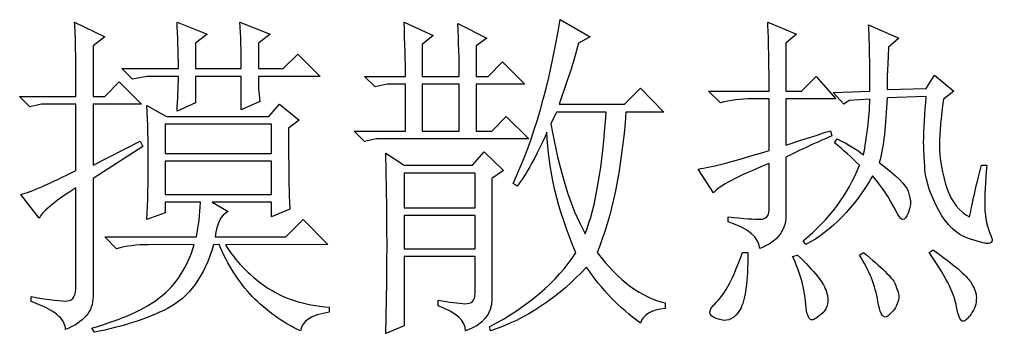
# Model space of a CAD drawing. Extents: x -45 to 645, y -160 to 467.
# Drawn here: x 371.5 to 376.56, y 114.78 to 116.41 of the extents above; entities that cross this region are included whole.
import ezdxf

# ---------------------------------------------------------------- set-up
doc = ezdxf.new("R2010")
doc.units = 0
doc.layers.add('layer 1', color=7, linetype='Continuous')

msp = doc.modelspace()

# ---------------------------------------------------------------- linework, layer by layer
at = {"layer": 'layer 1', "color": 7, "true_color": 0xffffff}
for points, knots in [([(371.8817, 115.9679), (371.8817, 115.9679), (372.1331, 115.9679), (372.1331, 115.9679), (372.1331, 115.9679), (372.0179, 116.0843), (372.0179, 116.0843), (372.0179, 116.0843), (371.9428, 116.0085), (371.9428, 116.0085), (371.9428, 116.0085), (371.8817, 116.0085), (371.8817, 116.0085), (371.8817, 116.0085), (371.8817, 116.2714), (371.8817, 116.2714), (371.8817, 116.2714), (371.9428, 116.319), (371.9428, 116.319), (371.9428, 116.319), (371.7857, 116.3948), (371.7857, 116.3948), (371.7909, 116.3313), (371.7926, 116.2025), (371.7926, 116.0085), (371.7926, 116.0085), (371.4993, 116.0085), (371.4993, 116.0085), (371.4993, 116.0085), (371.5534, 115.9539), (371.5534, 115.9539), (371.5534, 115.9539), (371.6145, 115.9679), (371.6145, 115.9679), (371.6145, 115.9679), (371.7926, 115.9679), (371.7926, 115.9679), (371.7926, 115.9679), (371.7926, 115.624), (371.7926, 115.624), (371.6564, 115.5552), (371.5604, 115.5128), (371.5062, 115.4987), (371.5062, 115.4987), (371.6023, 115.3753), (371.6023, 115.3753), (371.611, 115.4035), (371.6739, 115.4564), (371.7926, 115.534), (371.7926, 115.534), (371.7926, 115.0243), (371.7926, 115.0243), (371.7926, 114.9731), (371.7786, 114.9466), (371.7489, 114.9448), (371.7193, 114.9431), (371.6564, 114.9501), (371.5604, 114.9678), (371.5604, 114.9678), (371.5604, 114.9413), (371.5604, 114.9413), (371.6791, 114.8991), (371.7385, 114.8514), (371.7385, 114.7967), (371.8328, 114.8338), (371.8817, 114.8902), (371.8817, 114.9678), (371.8817, 114.9678), (371.8817, 115.5817), (371.8817, 115.5817), (371.8817, 115.5817), (372.1401, 115.7475), (372.1401, 115.7475), (372.1401, 115.7475), (372.1261, 115.7757), (372.1261, 115.7757), (372.1261, 115.7757), (371.8817, 115.6504), (371.8817, 115.6504), (371.8817, 115.6504), (371.8817, 115.9679), (371.8817, 115.9679)], [0, 0, 0, 0, 0.037037, 0.037037, 0.037037, 0.074074, 0.074074, 0.074074, 0.111111, 0.111111, 0.111111, 0.148148, 0.148148, 0.148148, 0.185185, 0.185185, 0.185185, 0.222222, 0.222222, 0.222222, 0.259259, 0.259259, 0.259259, 0.296296, 0.296296, 0.296296, 0.333333, 0.333333, 0.333333, 0.37037, 0.37037, 0.37037, 0.407407, 0.407407, 0.407407, 0.444444, 0.444444, 0.444444, 0.481481, 0.481481, 0.481481, 0.518519, 0.518519, 0.518519, 0.555556, 0.555556, 0.555556, 0.592593, 0.592593, 0.592593, 0.62963, 0.62963, 0.62963, 0.666667, 0.666667, 0.666667, 0.703704, 0.703704, 0.703704, 0.740741, 0.740741, 0.740741, 0.777778, 0.777778, 0.777778, 0.814815, 0.814815, 0.814815, 0.851852, 0.851852, 0.851852, 0.888889, 0.888889, 0.888889, 0.925926, 0.925926, 0.925926, 0.962963, 0.962963, 0.962963, 1, 1, 1, 1]), ([(372.0319, 116.1532), (372.0319, 116.1532), (372.086, 116.0984), (372.086, 116.0984), (372.086, 116.0984), (372.161, 116.1126), (372.161, 116.1126), (372.161, 116.1126), (372.3251, 116.1126), (372.3251, 116.1126), (372.3251, 116.0526), (372.3216, 115.9926), (372.3181, 115.9326), (372.3181, 115.9326), (372.4142, 115.975), (372.4142, 115.975), (372.4142, 115.975), (372.4142, 116.1126), (372.4142, 116.1126), (372.4142, 116.1126), (372.6516, 116.1126), (372.6516, 116.1126), (372.6516, 116.1126), (372.6516, 115.9397), (372.6516, 115.9397), (372.6516, 115.9397), (372.7477, 115.982), (372.7477, 115.982), (372.7425, 116.0279), (372.7407, 116.072), (372.7407, 116.1125), (372.7407, 116.1125), (373.062, 116.1126), (373.062, 116.1126), (373.062, 116.1126), (372.945, 116.229), (372.945, 116.229), (372.945, 116.229), (372.8699, 116.1532), (372.8699, 116.1532), (372.8699, 116.1532), (372.7407, 116.1532), (372.7407, 116.1532), (372.7407, 116.1532), (372.7407, 116.2854), (372.7407, 116.2854), (372.7407, 116.2854), (372.8018, 116.3331), (372.8018, 116.3331), (372.8018, 116.3331), (372.6446, 116.3948), (372.6446, 116.3948), (372.6499, 116.326), (372.6516, 116.2448), (372.6516, 116.1531), (372.6516, 116.1531), (372.4142, 116.1532), (372.4142, 116.1532), (372.4142, 116.1532), (372.4142, 116.2854), (372.4142, 116.2854), (372.4142, 116.2854), (372.4753, 116.3331), (372.4753, 116.3331), (372.4753, 116.3331), (372.3181, 116.3948), (372.3181, 116.3948), (372.3216, 116.326), (372.3251, 116.2448), (372.3251, 116.1531), (372.3251, 116.1531), (372.0319, 116.1532), (372.0319, 116.1532)], [0, 0, 0, 0, 0.041667, 0.041667, 0.041667, 0.083333, 0.083333, 0.083333, 0.125, 0.125, 0.125, 0.166667, 0.166667, 0.166667, 0.208333, 0.208333, 0.208333, 0.25, 0.25, 0.25, 0.291667, 0.291667, 0.291667, 0.333333, 0.333333, 0.333333, 0.375, 0.375, 0.375, 0.416667, 0.416667, 0.416667, 0.458333, 0.458333, 0.458333, 0.5, 0.5, 0.5, 0.541667, 0.541667, 0.541667, 0.583333, 0.583333, 0.583333, 0.625, 0.625, 0.625, 0.666667, 0.666667, 0.666667, 0.708333, 0.708333, 0.708333, 0.75, 0.75, 0.75, 0.791667, 0.791667, 0.791667, 0.833333, 0.833333, 0.833333, 0.875, 0.875, 0.875, 0.916667, 0.916667, 0.916667, 0.958333, 0.958333, 0.958333, 1, 1, 1, 1]), ([(373.4984, 116.3948), (373.5018, 116.2854), (373.5053, 116.1919), (373.5053, 116.1125), (373.5053, 116.1125), (373.2923, 116.1126), (373.2923, 116.1126), (373.2923, 116.1126), (373.3482, 116.0579), (373.3482, 116.0579), (373.3482, 116.0579), (373.4093, 116.072), (373.4093, 116.072), (373.4093, 116.072), (373.5054, 116.072), (373.5054, 116.072), (373.5054, 116.072), (373.5054, 115.8285), (373.5054, 115.8285), (373.5054, 115.8285), (373.2382, 115.8285), (373.2382, 115.8285), (373.2382, 115.8285), (373.2923, 115.7739), (373.2923, 115.7739), (373.2923, 115.7739), (373.3552, 115.7881), (373.3552, 115.7881), (373.3552, 115.7881), (374.1462, 115.7881), (374.1462, 115.7881), (374.1462, 115.7881), (374.0292, 115.9044), (374.0292, 115.9044), (374.0292, 115.9044), (373.9541, 115.8285), (373.9541, 115.8285), (373.9541, 115.8285), (373.872, 115.8285), (373.872, 115.8285), (373.872, 115.8285), (373.872, 116.072), (373.872, 116.072), (373.872, 116.072), (374.1252, 116.072), (374.1252, 116.072), (374.1252, 116.072), (374.01, 116.1884), (374.01, 116.1884), (374.01, 116.1884), (373.9349, 116.1126), (373.9349, 116.1126), (373.9349, 116.1126), (373.872, 116.1126), (373.872, 116.1126), (373.872, 116.1126), (373.872, 116.2714), (373.872, 116.2714), (373.872, 116.2714), (373.9279, 116.3119), (373.9279, 116.3119), (373.9279, 116.3119), (373.7778, 116.3877), (373.7778, 116.3877), (373.7812, 116.2925), (373.7847, 116.2007), (373.7847, 116.1125), (373.7847, 116.1125), (373.5927, 116.1126), (373.5927, 116.1126), (373.5927, 116.1126), (373.5927, 116.2784), (373.5927, 116.2784), (373.5927, 116.2784), (373.6485, 116.326), (373.6485, 116.326), (373.6485, 116.326), (373.4984, 116.3948), (373.4984, 116.3948)], [0, 0, 0, 0, 0.038462, 0.038462, 0.038462, 0.076923, 0.076923, 0.076923, 0.115385, 0.115385, 0.115385, 0.153846, 0.153846, 0.153846, 0.192308, 0.192308, 0.192308, 0.230769, 0.230769, 0.230769, 0.269231, 0.269231, 0.269231, 0.307692, 0.307692, 0.307692, 0.346154, 0.346154, 0.346154, 0.384615, 0.384615, 0.384615, 0.423077, 0.423077, 0.423077, 0.461538, 0.461538, 0.461538, 0.5, 0.5, 0.5, 0.538462, 0.538462, 0.538462, 0.576923, 0.576923, 0.576923, 0.615385, 0.615385, 0.615385, 0.653846, 0.653846, 0.653846, 0.692308, 0.692308, 0.692308, 0.730769, 0.730769, 0.730769, 0.769231, 0.769231, 0.769231, 0.807692, 0.807692, 0.807692, 0.846154, 0.846154, 0.846154, 0.884615, 0.884615, 0.884615, 0.923077, 0.923077, 0.923077, 0.961538, 0.961538, 0.961538, 1, 1, 1, 1]), ([(374.0641, 115.5552), (374.0641, 115.5552), (374.0851, 115.5411), (374.0851, 115.5411), (374.134, 115.6046), (374.1863, 115.6998), (374.2405, 115.8233), (374.2457, 115.6293), (374.2963, 115.4211), (374.3906, 115.1953), (374.2911, 115.0436), (374.1409, 114.9149), (373.9419, 114.8108), (373.9419, 114.8108), (373.9471, 114.7896), (373.9471, 114.7896), (374.1305, 114.8497), (374.2963, 114.9589), (374.4465, 115.1212), (374.5234, 115.0048), (374.6159, 114.9096), (374.7259, 114.8302), (374.7399, 114.8726), (374.7818, 114.8972), (374.8551, 114.906), (374.8551, 114.906), (374.8551, 114.9343), (374.8551, 114.9343), (374.7329, 114.9626), (374.6141, 115.0489), (374.5006, 115.1971), (374.5775, 115.3806), (374.6281, 115.6239), (374.6508, 115.9273), (374.6508, 115.9273), (374.8481, 115.9274), (374.8481, 115.9274), (374.8481, 115.9274), (374.7259, 116.0508), (374.7259, 116.0508), (374.7259, 116.0508), (374.6438, 115.9679), (374.6438, 115.9679), (374.6438, 115.9679), (374.3034, 115.9679), (374.3034, 115.9679), (374.3435, 116.0791), (374.3784, 116.1849), (374.4046, 116.2854), (374.4046, 116.2854), (374.4657, 116.319), (374.4657, 116.319), (374.4657, 116.319), (374.3086, 116.4089), (374.3086, 116.4089), (374.2545, 116.0685), (374.1724, 115.7844), (374.0641, 115.5552)], [0, 0, 0, 0, 0.052632, 0.052632, 0.052632, 0.105263, 0.105263, 0.105263, 0.157895, 0.157895, 0.157895, 0.210526, 0.210526, 0.210526, 0.263158, 0.263158, 0.263158, 0.315789, 0.315789, 0.315789, 0.368421, 0.368421, 0.368421, 0.421053, 0.421053, 0.421053, 0.473684, 0.473684, 0.473684, 0.526316, 0.526316, 0.526316, 0.578947, 0.578947, 0.578947, 0.631579, 0.631579, 0.631579, 0.684211, 0.684211, 0.684211, 0.736842, 0.736842, 0.736842, 0.789474, 0.789474, 0.789474, 0.842105, 0.842105, 0.842105, 0.894737, 0.894737, 0.894737, 0.947368, 0.947368, 0.947368, 1, 1, 1, 1]), ([(375.0806, 116.0367), (375.0806, 116.0367), (375.1417, 115.975), (375.1417, 115.975), (375.1923, 115.9891), (375.2464, 115.9961), (375.3058, 115.9961), (375.3058, 115.9961), (375.3949, 115.9961), (375.3949, 115.9961), (375.3949, 115.9961), (375.3949, 115.728), (375.3949, 115.728), (375.2168, 115.6716), (375.0945, 115.6398), (375.0264, 115.631), (375.0264, 115.631), (375.1067, 115.5076), (375.1067, 115.5076), (375.1347, 115.5428), (375.2307, 115.5939), (375.3949, 115.6592), (375.3949, 115.6592), (375.3949, 115.4176), (375.3949, 115.4176), (375.3949, 115.3858), (375.3791, 115.3699), (375.3495, 115.3699), (375.3198, 115.37), (375.2639, 115.3735), (375.1818, 115.3823), (375.1818, 115.3823), (375.1819, 115.3559), (375.1819, 115.3559), (375.2866, 115.3223), (375.3425, 115.2764), (375.346, 115.2182), (375.442, 115.2536), (375.4874, 115.317), (375.4822, 115.4034), (375.4822, 115.4034), (375.4822, 115.6928), (375.4822, 115.6928), (375.5381, 115.721), (375.6166, 115.758), (375.7214, 115.8039), (375.7214, 115.8039), (375.7144, 115.8303), (375.7144, 115.8303), (375.6149, 115.7986), (375.538, 115.7739), (375.4822, 115.7545), (375.4822, 115.7545), (375.4822, 115.9961), (375.4822, 115.9961), (375.4822, 115.9961), (375.7424, 115.9961), (375.7424, 115.9961), (375.7424, 115.9961), (375.6394, 116.1126), (375.6394, 116.1126), (375.6394, 116.1126), (375.5642, 116.0367), (375.5642, 116.0367), (375.5642, 116.0367), (375.4822, 116.0367), (375.4822, 116.0367), (375.4822, 116.0367), (375.4822, 116.2854), (375.4822, 116.2854), (375.4822, 116.2854), (375.5381, 116.3331), (375.5381, 116.3331), (375.5381, 116.3331), (375.3879, 116.3948), (375.3879, 116.3948), (375.3914, 116.3349), (375.3949, 116.2166), (375.3949, 116.0367), (375.3949, 116.0367), (375.0806, 116.0367), (375.0806, 116.0367)], [0, 0, 0, 0, 0.037037, 0.037037, 0.037037, 0.074074, 0.074074, 0.074074, 0.111111, 0.111111, 0.111111, 0.148148, 0.148148, 0.148148, 0.185185, 0.185185, 0.185185, 0.222222, 0.222222, 0.222222, 0.259259, 0.259259, 0.259259, 0.296296, 0.296296, 0.296296, 0.333333, 0.333333, 0.333333, 0.37037, 0.37037, 0.37037, 0.407407, 0.407407, 0.407407, 0.444444, 0.444444, 0.444444, 0.481481, 0.481481, 0.481481, 0.518519, 0.518519, 0.518519, 0.555556, 0.555556, 0.555556, 0.592593, 0.592593, 0.592593, 0.62963, 0.62963, 0.62963, 0.666667, 0.666667, 0.666667, 0.703704, 0.703704, 0.703704, 0.740741, 0.740741, 0.740741, 0.777778, 0.777778, 0.777778, 0.814815, 0.814815, 0.814815, 0.851852, 0.851852, 0.851852, 0.888889, 0.888889, 0.888889, 0.925926, 0.925926, 0.925926, 0.962963, 0.962963, 0.962963, 1, 1, 1, 1]), ([(375.7825, 115.9679), (375.7825, 115.9679), (375.8105, 115.9873), (375.8105, 115.9873), (375.8105, 115.9873), (375.9188, 115.9944), (375.9188, 115.9944), (375.9152, 115.8938), (375.903, 115.7968), (375.8855, 115.7051), (375.8576, 115.728), (375.8122, 115.7562), (375.7493, 115.788), (375.7493, 115.788), (375.7354, 115.7668), (375.7354, 115.7668), (375.7808, 115.7298), (375.8244, 115.691), (375.8646, 115.6504), (375.8052, 115.4987), (375.7074, 115.3682), (375.5712, 115.257), (375.5712, 115.257), (375.5852, 115.2377), (375.5852, 115.2377), (375.7214, 115.31), (375.8366, 115.4299), (375.9327, 115.5957), (375.9833, 115.5358), (376.0217, 115.4775), (376.0497, 115.4229), (376.0672, 115.3858), (376.0811, 115.3682), (376.0898, 115.3682), (376.0986, 115.3682), (376.1073, 115.3788), (376.1178, 115.4017), (376.1265, 115.4246), (376.13, 115.444), (376.13, 115.4581), (376.13, 115.467), (376.1265, 115.4864), (376.1178, 115.5163), (376.1073, 115.5464), (376.0584, 115.5957), (375.9676, 115.6645), (375.9903, 115.7475), (376.0025, 115.8585), (376.0078, 116.0014), (376.0078, 116.0014), (376.2121, 116.0085), (376.2121, 116.0085), (376.2034, 115.9221), (376.1981, 115.8409), (376.1981, 115.7668), (376.1981, 115.7351), (376.2016, 115.6874), (376.2051, 115.6257), (376.2104, 115.564), (376.2348, 115.4934), (376.2767, 115.4158), (376.3203, 115.3382), (376.371, 115.2888), (376.4269, 115.2712), (376.4845, 115.2536), (376.5177, 115.2429), (376.5264, 115.2429), (376.5544, 115.243), (376.5613, 115.257), (376.5473, 115.2853), (376.5282, 115.3259), (376.5177, 115.3752), (376.5159, 115.4334), (376.5142, 115.4899), (376.5177, 115.5622), (376.5264, 115.6504), (376.5264, 115.6504), (376.4985, 115.6504), (376.4985, 115.6504), (376.481, 115.5852), (376.46, 115.4969), (376.4373, 115.3823), (376.3832, 115.4088), (376.343, 115.4599), (376.3186, 115.5322), (376.2941, 115.6063), (376.2802, 115.6821), (376.2802, 115.7598), (376.2802, 115.8198), (376.2872, 115.8991), (376.3011, 115.9944), (376.3011, 115.9944), (376.3553, 116.0367), (376.3553, 116.0367), (376.3553, 116.0367), (376.254, 116.1197), (376.254, 116.1197), (376.254, 116.1197), (376.2121, 116.0491), (376.2121, 116.0491), (376.2121, 116.0491), (376.0078, 116.0438), (376.0078, 116.0438), (376.0078, 116.0667), (376.0095, 116.139), (376.0148, 116.2642), (376.0148, 116.2642), (376.0689, 116.3119), (376.0689, 116.3119), (376.0689, 116.3119), (375.9118, 116.3807), (375.9118, 116.3807), (375.917, 116.3119), (375.9187, 116.1972), (375.9187, 116.0367), (375.9187, 116.0367), (375.7284, 116.0297), (375.7284, 116.0297), (375.7284, 116.0297), (375.7825, 115.9679), (375.7825, 115.9679)], [0, 0, 0, 0, 0.025, 0.025, 0.025, 0.05, 0.05, 0.05, 0.075, 0.075, 0.075, 0.1, 0.1, 0.1, 0.125, 0.125, 0.125, 0.15, 0.15, 0.15, 0.175, 0.175, 0.175, 0.2, 0.2, 0.2, 0.225, 0.225, 0.225, 0.25, 0.25, 0.25, 0.275, 0.275, 0.275, 0.3, 0.3, 0.3, 0.325, 0.325, 0.325, 0.35, 0.35, 0.35, 0.375, 0.375, 0.375, 0.4, 0.4, 0.4, 0.425, 0.425, 0.425, 0.45, 0.45, 0.45, 0.475, 0.475, 0.475, 0.5, 0.5, 0.5, 0.525, 0.525, 0.525, 0.55, 0.55, 0.55, 0.575, 0.575, 0.575, 0.6, 0.6, 0.6, 0.625, 0.625, 0.625, 0.65, 0.65, 0.65, 0.675, 0.675, 0.675, 0.7, 0.7, 0.7, 0.725, 0.725, 0.725, 0.75, 0.75, 0.75, 0.775, 0.775, 0.775, 0.8, 0.8, 0.8, 0.825, 0.825, 0.825, 0.85, 0.85, 0.85, 0.875, 0.875, 0.875, 0.9, 0.9, 0.9, 0.925, 0.925, 0.925, 0.95, 0.95, 0.95, 0.975, 0.975, 0.975, 1, 1, 1, 1]), ([(373.7848, 116.072), (373.7848, 116.072), (373.7848, 115.8285), (373.7848, 115.8285), (373.7848, 115.8285), (373.5927, 115.8285), (373.5927, 115.8285), (373.5927, 115.8285), (373.5927, 116.072), (373.5927, 116.072), (373.5927, 116.072), (373.7848, 116.072), (373.7848, 116.072)], [0, 0, 0, 0, 0.25, 0.25, 0.25, 0.5, 0.5, 0.5, 0.75, 0.75, 0.75, 1, 1, 1, 1]), ([(372.952, 115.885), (372.952, 115.885), (372.8507, 115.9679), (372.8507, 115.9679), (372.8507, 115.9679), (372.7949, 115.9044), (372.7949, 115.9044), (372.7949, 115.9044), (372.264, 115.9044), (372.264, 115.9044), (372.264, 115.9044), (372.161, 115.9609), (372.161, 115.9609), (372.1663, 115.8727), (372.168, 115.7756), (372.168, 115.668), (372.168, 115.5605), (372.1663, 115.4599), (372.161, 115.3682), (372.161, 115.3682), (372.257, 115.4035), (372.257, 115.4035), (372.257, 115.4035), (372.257, 115.4582), (372.257, 115.4582), (372.257, 115.4582), (372.4403, 115.4582), (372.4403, 115.4582), (372.4369, 115.3947), (372.4299, 115.3347), (372.4194, 115.2782), (372.4194, 115.2782), (371.9428, 115.2783), (371.9428, 115.2783), (371.9428, 115.2783), (372.0039, 115.2166), (372.0039, 115.2166), (372.0545, 115.2307), (372.1087, 115.2376), (372.168, 115.2376), (372.168, 115.2376), (372.4072, 115.2377), (372.4072, 115.2377), (372.3705, 115.1177), (372.3129, 115.0277), (372.2325, 114.966), (372.1523, 114.9025), (372.0336, 114.8496), (371.8747, 114.8037), (371.8747, 114.8037), (371.8886, 114.7826), (371.8886, 114.7826), (372.0336, 114.8109), (372.161, 114.8514), (372.2692, 114.906), (372.3792, 114.9626), (372.4595, 115.0718), (372.5084, 115.2376), (372.5084, 115.2376), (372.5364, 115.2377), (372.5364, 115.2377), (372.5818, 115.1318), (372.6394, 115.0419), (372.7092, 114.9678), (372.7809, 114.8955), (372.8629, 114.8355), (372.9589, 114.7896), (372.9677, 114.8408), (373.0183, 114.8725), (373.1091, 114.8866), (373.1091, 114.8866), (373.1091, 114.9132), (373.1091, 114.9132), (372.9764, 114.922), (372.8664, 114.9589), (372.7773, 115.0207), (372.6901, 115.0824), (372.6202, 115.1547), (372.5696, 115.2376), (372.5696, 115.2376), (373.1021, 115.2377), (373.1021, 115.2377), (373.1021, 115.2377), (372.973, 115.3682), (372.973, 115.3682), (372.973, 115.3682), (372.8839, 115.2783), (372.8839, 115.2783), (372.8839, 115.2783), (372.5155, 115.2783), (372.5155, 115.2783), (372.5242, 115.3488), (372.5469, 115.3911), (372.5835, 115.4105), (372.5835, 115.4105), (372.5015, 115.4582), (372.5015, 115.4582), (372.5015, 115.4582), (372.8088, 115.4582), (372.8088, 115.4582), (372.8088, 115.4582), (372.8088, 115.3824), (372.8088, 115.3824), (372.8088, 115.3824), (372.9048, 115.4229), (372.9048, 115.4229), (372.8996, 115.4829), (372.8978, 115.6239), (372.8978, 115.8427), (372.8978, 115.8427), (372.952, 115.885), (372.952, 115.885)], [0, 0, 0, 0, 0.027027, 0.027027, 0.027027, 0.054054, 0.054054, 0.054054, 0.081081, 0.081081, 0.081081, 0.108108, 0.108108, 0.108108, 0.135135, 0.135135, 0.135135, 0.162162, 0.162162, 0.162162, 0.189189, 0.189189, 0.189189, 0.216216, 0.216216, 0.216216, 0.243243, 0.243243, 0.243243, 0.27027, 0.27027, 0.27027, 0.297297, 0.297297, 0.297297, 0.324324, 0.324324, 0.324324, 0.351351, 0.351351, 0.351351, 0.378378, 0.378378, 0.378378, 0.405405, 0.405405, 0.405405, 0.432432, 0.432432, 0.432432, 0.459459, 0.459459, 0.459459, 0.486486, 0.486486, 0.486486, 0.513514, 0.513514, 0.513514, 0.540541, 0.540541, 0.540541, 0.567568, 0.567568, 0.567568, 0.594595, 0.594595, 0.594595, 0.621622, 0.621622, 0.621622, 0.648649, 0.648649, 0.648649, 0.675676, 0.675676, 0.675676, 0.702703, 0.702703, 0.702703, 0.72973, 0.72973, 0.72973, 0.756757, 0.756757, 0.756757, 0.783784, 0.783784, 0.783784, 0.810811, 0.810811, 0.810811, 0.837838, 0.837838, 0.837838, 0.864865, 0.864865, 0.864865, 0.891892, 0.891892, 0.891892, 0.918919, 0.918919, 0.918919, 0.945946, 0.945946, 0.945946, 0.972973, 0.972973, 0.972973, 1, 1, 1, 1]), ([(374.5478, 115.9274), (374.5303, 115.6469), (374.4937, 115.4352), (374.4395, 115.2941), (374.361, 115.4352), (374.3033, 115.6257), (374.2614, 115.8656), (374.2614, 115.8656), (374.2894, 115.9274), (374.2894, 115.9274), (374.2894, 115.9274), (374.5478, 115.9274), (374.5478, 115.9274)], [0, 0, 0, 0, 0.25, 0.25, 0.25, 0.5, 0.5, 0.5, 0.75, 0.75, 0.75, 1, 1, 1, 1]), ([(372.8088, 115.8639), (372.8088, 115.8639), (372.8088, 115.7122), (372.8088, 115.7122), (372.8088, 115.7122), (372.257, 115.7122), (372.257, 115.7122), (372.257, 115.7122), (372.257, 115.8639), (372.257, 115.8639), (372.257, 115.8639), (372.8088, 115.8639), (372.8088, 115.8639)], [0, 0, 0, 0, 0.25, 0.25, 0.25, 0.5, 0.5, 0.5, 0.75, 0.75, 0.75, 1, 1, 1, 1]), ([(373.4093, 115.2341), (373.4093, 115.0896), (373.4075, 114.936), (373.4023, 114.7755), (373.4023, 114.7755), (373.4984, 114.8161), (373.4984, 114.8161), (373.4984, 114.8161), (373.4984, 115.176), (373.4984, 115.176), (373.4984, 115.176), (373.8668, 115.176), (373.8668, 115.176), (373.8668, 115.176), (373.8668, 114.9819), (373.8668, 114.9819), (373.8668, 114.9467), (373.8493, 114.929), (373.8144, 114.9307), (373.7812, 114.9325), (373.7341, 114.9395), (373.6747, 114.9484), (373.6747, 114.9484), (373.6747, 114.9202), (373.6747, 114.9202), (373.7708, 114.8832), (373.8179, 114.8408), (373.8179, 114.7896), (373.9087, 114.8214), (373.9541, 114.876), (373.9541, 114.9554), (373.9541, 114.9554), (373.9541, 115.5817), (373.9541, 115.5817), (373.9541, 115.5817), (374.0152, 115.624), (374.0152, 115.624), (374.0152, 115.624), (373.9139, 115.721), (373.9139, 115.721), (373.9139, 115.721), (373.8528, 115.6504), (373.8528, 115.6504), (373.8528, 115.6504), (373.4984, 115.6504), (373.4984, 115.6504), (373.4984, 115.6504), (373.4023, 115.7139), (373.4023, 115.7139), (373.4076, 115.5393), (373.4093, 115.3788), (373.4093, 115.2341)], [0, 0, 0, 0, 0.058824, 0.058824, 0.058824, 0.117647, 0.117647, 0.117647, 0.176471, 0.176471, 0.176471, 0.235294, 0.235294, 0.235294, 0.294118, 0.294118, 0.294118, 0.352941, 0.352941, 0.352941, 0.411765, 0.411765, 0.411765, 0.470588, 0.470588, 0.470588, 0.529412, 0.529412, 0.529412, 0.588235, 0.588235, 0.588235, 0.647059, 0.647059, 0.647059, 0.705882, 0.705882, 0.705882, 0.764706, 0.764706, 0.764706, 0.823529, 0.823529, 0.823529, 0.882353, 0.882353, 0.882353, 0.941176, 0.941176, 0.941176, 1, 1, 1, 1]), ([(372.8088, 115.6716), (372.8088, 115.6716), (372.8088, 115.4987), (372.8088, 115.4987), (372.8088, 115.4987), (372.257, 115.4987), (372.257, 115.4987), (372.257, 115.4987), (372.257, 115.6716), (372.257, 115.6716), (372.257, 115.6716), (372.8088, 115.6716), (372.8088, 115.6716)], [0, 0, 0, 0, 0.25, 0.25, 0.25, 0.5, 0.5, 0.5, 0.75, 0.75, 0.75, 1, 1, 1, 1]), ([(373.8668, 115.6099), (373.8668, 115.6099), (373.8668, 115.43), (373.8668, 115.43), (373.8668, 115.43), (373.4984, 115.43), (373.4984, 115.43), (373.4984, 115.43), (373.4984, 115.6099), (373.4984, 115.6099), (373.4984, 115.6099), (373.8668, 115.6099), (373.8668, 115.6099)], [0, 0, 0, 0, 0.25, 0.25, 0.25, 0.5, 0.5, 0.5, 0.75, 0.75, 0.75, 1, 1, 1, 1]), ([(373.8668, 115.3894), (373.8668, 115.3894), (373.8668, 115.2166), (373.8668, 115.2166), (373.8668, 115.2166), (373.4984, 115.2166), (373.4984, 115.2166), (373.4984, 115.2166), (373.4984, 115.3894), (373.4984, 115.3894), (373.4984, 115.3894), (373.8668, 115.3894), (373.8668, 115.3894)], [0, 0, 0, 0, 0.25, 0.25, 0.25, 0.5, 0.5, 0.5, 0.75, 0.75, 0.75, 1, 1, 1, 1]), ([(376.3693, 114.9149), (376.378, 114.8637), (376.3902, 114.839), (376.4042, 114.839), (376.4129, 114.839), (376.4269, 114.8514), (376.4443, 114.876), (376.4636, 114.9025), (376.4723, 114.9307), (376.4723, 114.9625), (376.4723, 114.9855), (376.4618, 115.0136), (376.4408, 115.0454), (376.4199, 115.0772), (376.3553, 115.1336), (376.247, 115.2112), (376.247, 115.2112), (376.2261, 115.1971), (376.2261, 115.1971), (376.3081, 115.0824), (376.3553, 114.9889), (376.3693, 114.9149)], [0, 0, 0, 0, 0.142857, 0.142857, 0.142857, 0.285714, 0.285714, 0.285714, 0.428571, 0.428571, 0.428571, 0.571429, 0.571429, 0.571429, 0.714286, 0.714286, 0.714286, 0.857143, 0.857143, 0.857143, 1, 1, 1, 1]), ([(375.1207, 114.9361), (375.098, 114.9166), (375.0875, 114.9007), (375.0875, 114.8866), (375.0876, 114.869), (375.1067, 114.8549), (375.1452, 114.8461), (375.1836, 114.8373), (375.2168, 114.8549), (375.2447, 114.9007), (375.2709, 114.9467), (375.2849, 115.0454), (375.2849, 115.1971), (375.2849, 115.1971), (375.2569, 115.1971), (375.2569, 115.1971), (375.2115, 115.0683), (375.1661, 114.9819), (375.1207, 114.9361)], [0, 0, 0, 0, 0.166667, 0.166667, 0.166667, 0.333333, 0.333333, 0.333333, 0.5, 0.5, 0.5, 0.666667, 0.666667, 0.666667, 0.833333, 0.833333, 0.833333, 1, 1, 1, 1]), ([(375.5171, 115.176), (375.5573, 115.0896), (375.58, 115.0066), (375.5852, 114.929), (375.5904, 114.8744), (375.6009, 114.8461), (375.6184, 114.8461), (375.6289, 114.8461), (375.6463, 114.8584), (375.6742, 114.8831), (375.7005, 114.9096), (375.7074, 114.9448), (375.6935, 114.9907), (375.6813, 115.0366), (375.6306, 115.1001), (375.5433, 115.183), (375.5433, 115.183), (375.5171, 115.176), (375.5171, 115.176)], [0, 0, 0, 0, 0.166667, 0.166667, 0.166667, 0.333333, 0.333333, 0.333333, 0.5, 0.5, 0.5, 0.666667, 0.666667, 0.666667, 0.833333, 0.833333, 0.833333, 1, 1, 1, 1]), ([(375.8646, 115.183), (375.9152, 115.1054), (375.9467, 115.0242), (375.9606, 114.9431), (375.9694, 114.8867), (375.9833, 114.8602), (376.0008, 114.8602), (376.0061, 114.8602), (376.0182, 114.8708), (376.0392, 114.8937), (376.0585, 114.9166), (376.0689, 114.9431), (376.0689, 114.9695), (376.0689, 114.9837), (376.0619, 115.0048), (376.0497, 115.0348), (376.0357, 115.0649), (375.9798, 115.1195), (375.8855, 115.1971), (375.8855, 115.1971), (375.8646, 115.183), (375.8646, 115.183)], [0, 0, 0, 0, 0.142857, 0.142857, 0.142857, 0.285714, 0.285714, 0.285714, 0.428571, 0.428571, 0.428571, 0.571429, 0.571429, 0.571429, 0.714286, 0.714286, 0.714286, 0.857143, 0.857143, 0.857143, 1, 1, 1, 1])]:
    msp.add_open_spline(points, degree=3, knots=knots, dxfattribs=at)

doc.saveas('drawing.dxf')
